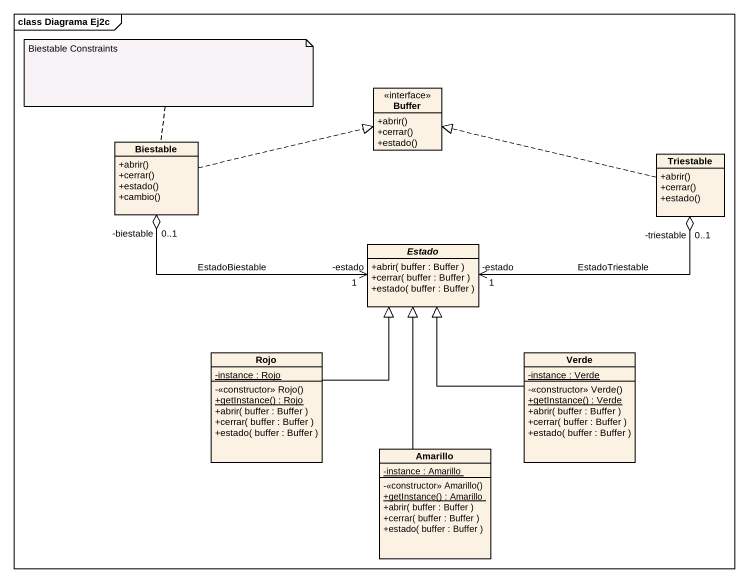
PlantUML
@startuml
mainframe class Diagrama Ej2c
hide circle
hide empty members
skinparam classAttributeIconSize 0
interface Buffer {
  +abrir()
  +cerrar()
  +estado()
}
class Biestable {
  +abrir()
  +cerrar()
  +estado()
  +cambio()
}
class Triestable {
  +abrir()
  +cerrar()
  +estado()
}
abstract class Estado {
  +abrir( buffer : Buffer )
  +cerrar( buffer : Buffer )
  +estado( buffer : Buffer )
}
class Rojo {
  {static} -instance : Rojo
  -<<constructor>> Rojo()
  {static} +getInstance() : Rojo
  +abrir( buffer : Buffer )
  +cerrar( buffer : Buffer )
  +estado( buffer : Buffer )
}
class Verde {
  {static} -instance : Verde
  -<<constructor>> Verde()
  {static} +getInstance() : Verde
  +abrir( buffer : Buffer )
  +cerrar( buffer : Buffer )
  +estado( buffer : Buffer )
}
class Amarillo {
  {static} -instance : Amarillo
  -<<constructor>> Amarillo()
  {static} +getInstance() : Amarillo
  +abrir( buffer : Buffer )
  +cerrar( buffer : Buffer )
  +estado( buffer : Buffer )
}
Biestable .right.|> Buffer
Biestable "-biestable\n0..1" o-right-> "-estado\n1" Estado : EstadoBiestable
Triestable .left.|> Buffer
Triestable "-triestable\n0..1" o-left-> "-estado\n1" Estado : EstadoTriestable
Rojo -up-|> Estado
Verde -up-|> Estado
Amarillo -up-|> Estado
note top of Biestable : Biestable Constraints
@enduml
